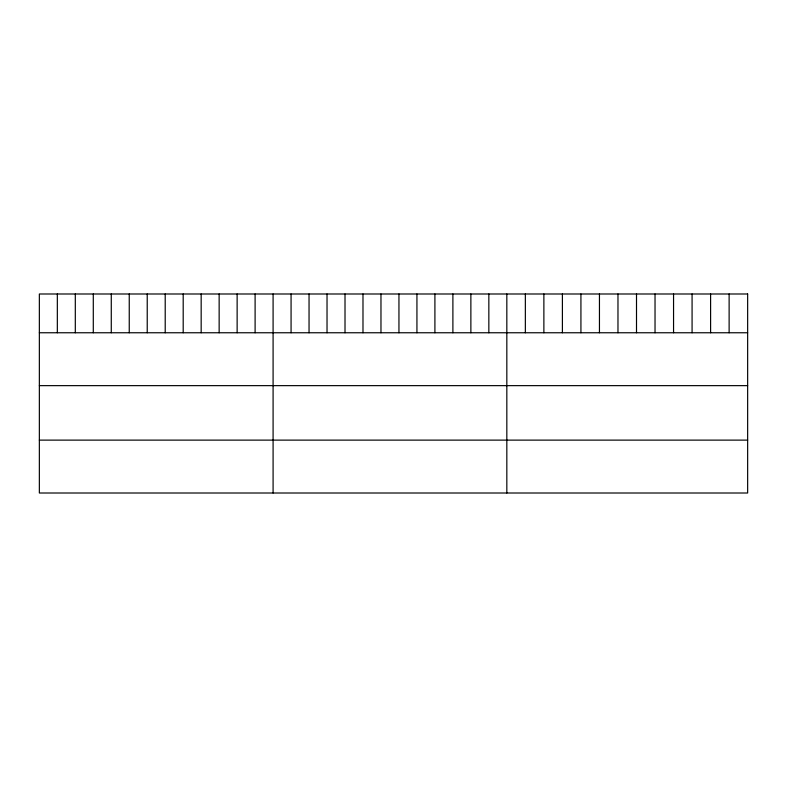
<?xml version="1.0" encoding="UTF-8"?>
<svg xmlns="http://www.w3.org/2000/svg" width="787" height="787" viewBox="0 0 787 787"><rect width="100%" height="100%" fill="white"/><g stroke="black" fill="none" stroke-linecap="round" stroke-linejoin="round"><path stroke-width="1.18" d="M39.35 332.763L747.65 332.763M39.35 385.64L747.65 385.64M39.35 440.12L747.65 440.12M729.126 293.994L729.126 332.763M710.602 293.994L710.602 332.763M692.078 293.994L692.078 332.763M673.554 293.994L673.554 332.763M655.03 293.994L655.03 332.763M636.506 293.994L636.506 332.763M617.972 293.994L617.972 332.763M599.448 293.994L599.448 332.763M580.924 293.994L580.924 332.763M562.4 293.994L562.4 332.763M543.876 293.994L543.876 332.763M525.352 293.994L525.352 332.763M506.828 293.994L506.828 493.006M488.845 293.994L488.845 332.763M470.872 293.994L470.872 332.763M452.889 293.994L452.889 332.763M434.906 293.994L434.906 332.763M416.933 293.994L416.933 332.763M398.95 293.994L398.95 332.763M380.967 293.994L380.967 332.763M362.984 293.994L362.984 332.763M345.011 293.994L345.011 332.763M327.028 293.994L327.028 332.763M309.045 293.994L309.045 332.763M291.072 293.994L291.072 332.763M273.089 293.994L273.089 493.006M255.106 293.994L255.106 332.763M237.133 293.994L237.133 332.763M219.15 293.994L219.15 332.763M201.167 293.994L201.167 332.763M183.194 293.994L183.194 332.763M165.211 293.994L165.211 332.763M147.228 293.994L147.228 332.763M129.245 293.994L129.245 332.763M111.272 293.994L111.272 332.763M93.289 293.994L93.289 332.763M75.306 293.994L75.306 332.763M57.333 293.994L57.333 332.763M747.65 293.994L39.35 293.994L39.35 493.006L747.65 493.006L747.65 293.994"/></g></svg>
